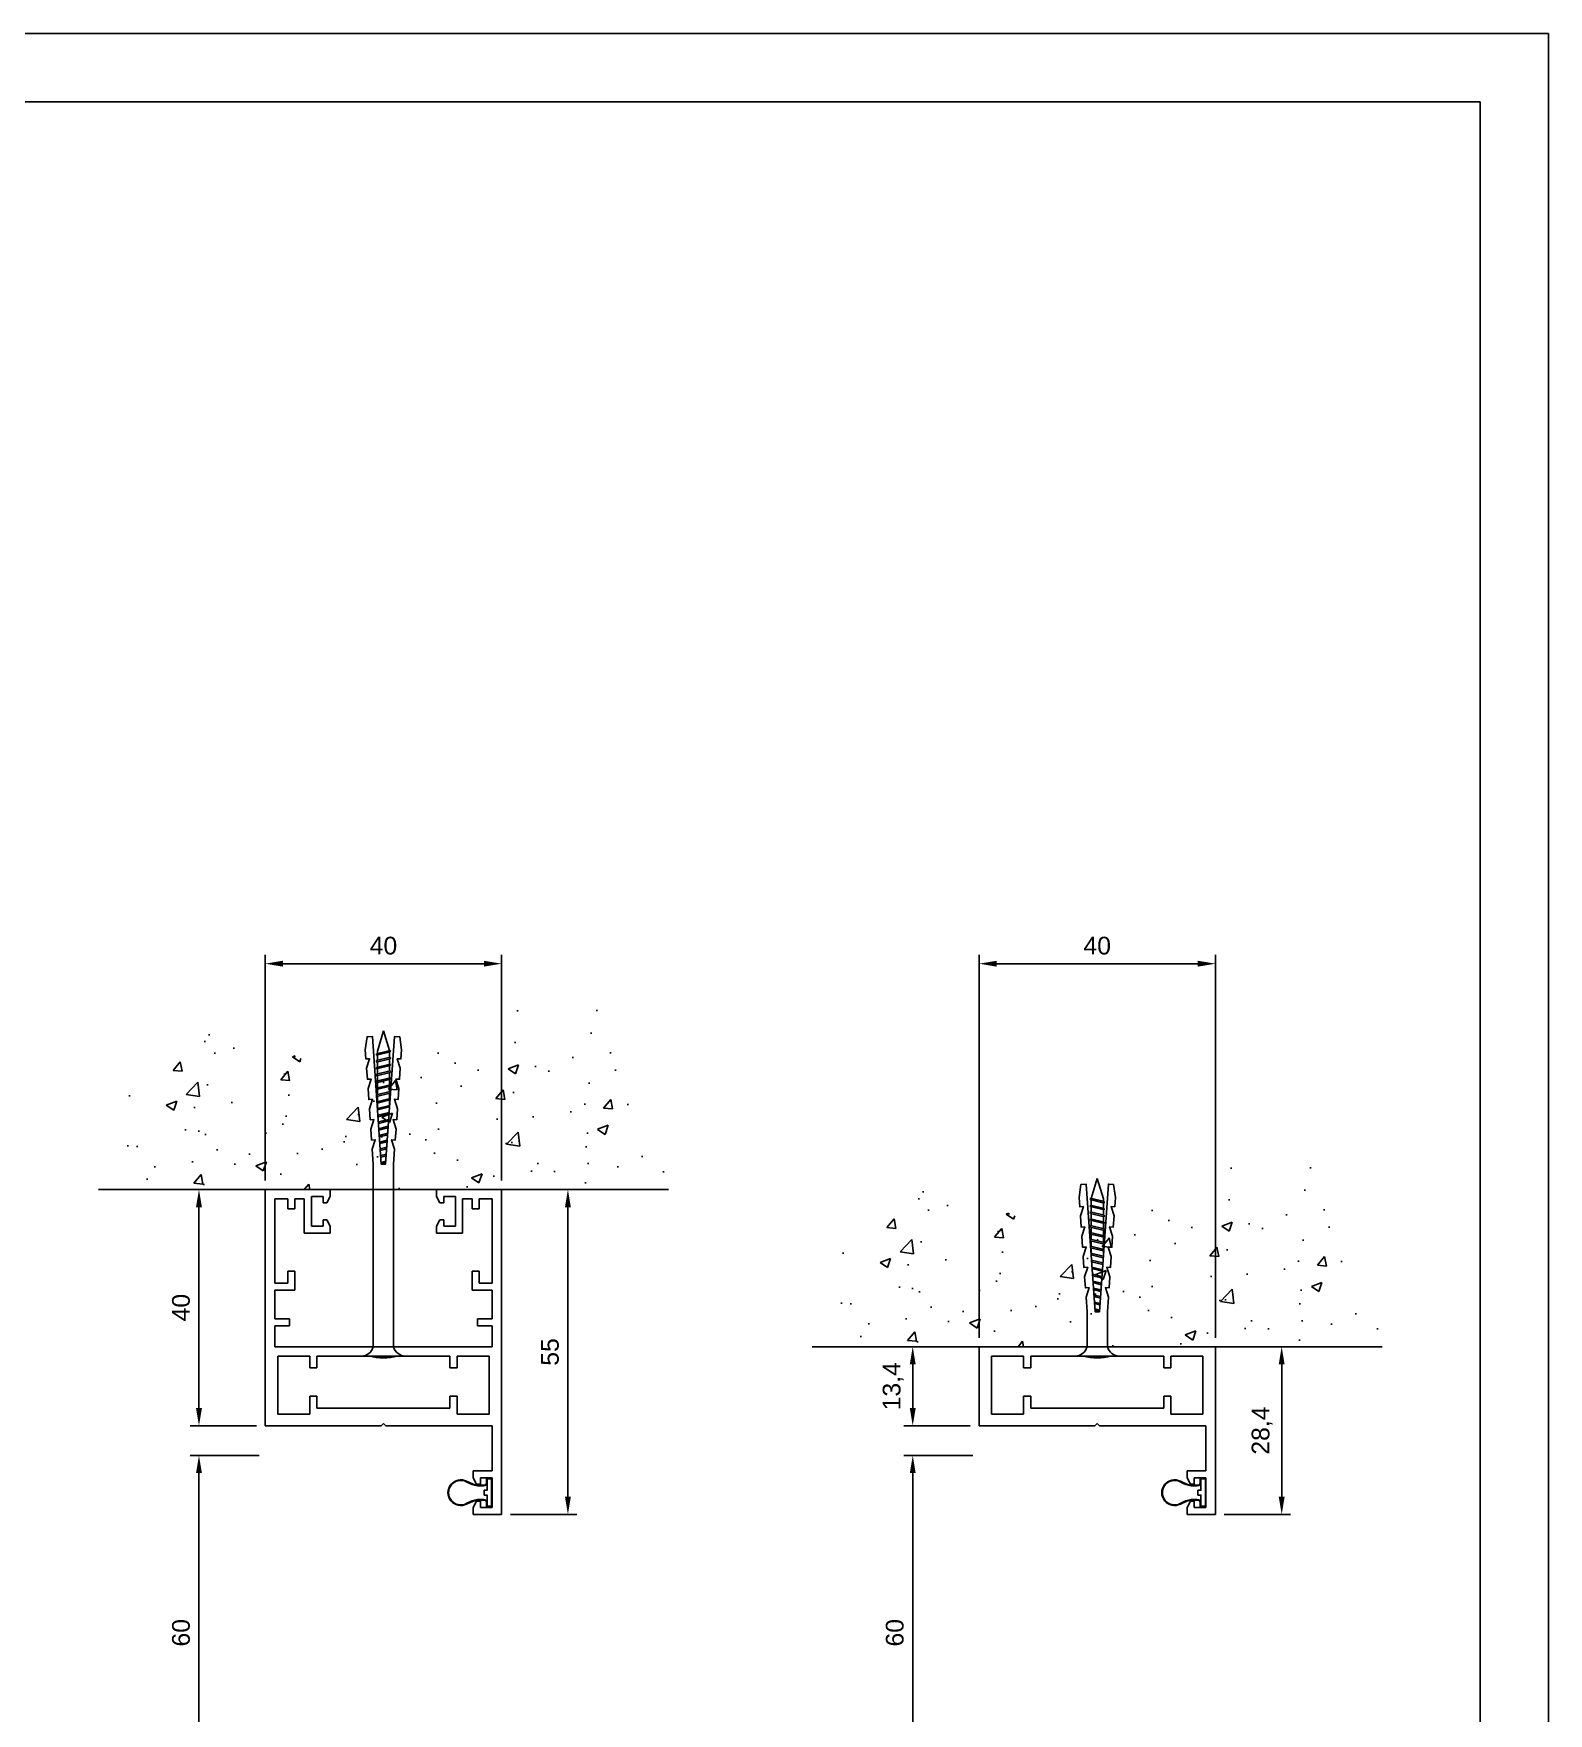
# Model space of a CAD drawing. Header units: millimetres. Extents: x 3290 to 5881, y 194 to 1035.
# Drawn here: x 5624.4 to 5880.8, y 751.2 to 1035.4 of the extents above; entities that cross this region are included whole.
import ezdxf

# ---------------------------------------------------------------- set-up
doc = ezdxf.new("R2010")
doc.units = ezdxf.units.MM
for name, color, linetype in [('Blocchi', 7, 'Continuous'), ('COMP', 41, 'Continuous'), ('quote', 3, 'Continuous')]:
    doc.layers.add(name, color=color, linetype=linetype)
doc.styles.get("Standard").update_dxf_attribs({"font": 'arial.ttf'})
doc.dimstyles.new('ISO-25$0', dxfattribs={"dimtxt": 3, "dimasz": 3, "dimexe": 1.5, "dimexo": 1.5, "dimgap": 1.5, "dimtad": 1, "dimtxsty": 'Standard', "dimcen": 2.5, "dimadec": 0, "dimazin": 0, "dimtfac": 1, "dimtmove": 0, "dimatfit": 3, "dimfxl": 1, "dimarcsym": 0})

# ---------------------------------------------------------------- blocks, each defined once
blk = doc.blocks.new('48750')
at = {"layer": 'COMP'}
for p, q in [((-3.8, 1.56), (-4.38, 1.84)), ((-1.46, 1.14), (-2.05, 1.14)), ((-4.38, -1.84), (-3.8, -1.56)), ((-2.05, -1.14), (-1.46, -1.14))]:
    blk.add_line(p, q, dxfattribs=at)
blk.add_lwpolyline([(-0.95, 1.75, -0.414214), (-1.45, 1.25), (-2.05, 1.25, -0.117054), (-3.75, 1.65), (-4.33, 1.94, 1.622467), (-4.33, -1.94), (-3.75, -1.65, -0.117054), (-2.05, -1.25), (-1.45, -1.25, -0.414214), (-0.95, -1.75), (-0.95, -2.41), (0, -2.41), (0, 2.41), (-0.95, 2.41)], format="xyb", close=True, dxfattribs=at)
blk.add_lwpolyline([(-0.1, 2.32), (-0.85, 2.32), (-0.85, 0.4), (-1.35, 0.4), (-1.35, -0.4), (-0.85, -0.4), (-0.85, -2.31), (-0.1, -2.31)], close=True, dxfattribs=at)
for centre, radius, start, end in [((-5.3, 0), 2.07, 63.2948, 296.7052), ((-2.05, 5.03), 3.89, 243.2948, 270), ((-1.46, 1.75), 0.61, 270, 0), ((-2.05, -5.03), 3.89, 90, 116.7052), ((-1.46, -1.75), 0.61, 0, 90)]:
    blk.add_arc(centre, radius, start, end, dxfattribs=at)
blk = doc.blocks.new('cassaporta Glass')
at = {"color": 4}
for p, q in [((20, 15), (15.2, 15)), ((15.2, 15), (15.2, 13.8)), ((20, -40), (20, 15)), ((15.2, 13.8), (15.77, 12.75)), ((15.77, 12.75), (16.4, 12.75)), ((16.4, 12.75), (16.4, 13.8)), ((16.4, 13.8), (18.4, 13.8)), ((18.4, 13.8), (18.4, 8.8)), ((15.77, 9.85), (15.2, 8.8)), ((15.2, 8.8), (15.2, 7.6)), ((16.4, 9.85), (15.77, 9.85)), ((16.4, 8.8), (16.4, 9.85)), ((18.4, 8.8), (16.4, 8.8)), ((15.2, 7.6), (18.4, 7.6)), ((18.4, 7.6), (18.4, 0)), ((-0.4, 0), (-20, 0)), ((-20, 0), (-20, -40)), ((-17.9, -11.8), (-17.9, -2)), ((-17.9, -2), (-12.45, -2)), ((-12.45, -2), (-12.45, -5)), ((0, -0.4), (-0.4, 0)), ((0.4, 0), (0, -0.4)), ((18.4, 0), (0.4, 0)), ((12.45, -5), (12.45, -2)), ((12.45, -2), (17.9, -2)), ((17.9, -2), (17.9, -11.8)), ((-12.45, -5), (-11.25, -5)), ((-11.25, -5), (-11.25, -3)), ((-11.25, -3), (11.25, -3)), ((11.25, -3), (11.25, -5)), ((11.25, -5), (12.45, -5)), ((-11.25, -9.8), (-12.45, -9.8)), ((-12.45, -9.8), (-12.45, -11.8)), ((-11.25, -11.8), (-11.25, -9.8)), ((12.45, -9.8), (11.25, -9.8)), ((11.25, -9.8), (11.25, -11.8)), ((12.45, -11.8), (12.45, -9.8)), ((-18.4, -16.9), (-18.4, -13.4)), ((-18.4, -13.4), (18.4, -13.4)), ((-12.45, -11.8), (-17.9, -11.8)), ((11.25, -11.8), (-11.25, -11.8)), ((17.9, -11.8), (12.45, -11.8)), ((18.4, -13.4), (18.4, -16.9)), ((-15.9, -16.9), (-18.4, -16.9)), ((-15.9, -18.1), (-15.9, -16.9)), ((18.4, -16.9), (15.9, -16.9)), ((15.9, -16.9), (15.9, -18.1)), ((-18.4, -22.95), (-18.4, -18.1)), ((-18.4, -18.1), (-15.9, -18.1)), ((15.9, -18.1), (18.4, -18.1)), ((18.4, -18.1), (18.4, -22.95)), ((-15, -22.95), (-18.4, -22.95)), ((-18.4, -38.4), (-18.4, -24.15)), ((-18.4, -24.15), (-16.2, -24.15)), ((-16.2, -24.15), (-16.2, -26.15)), ((-15, -26.15), (-15, -22.95)), ((18.4, -22.95), (15, -22.95)), ((15, -22.95), (15, -26.15)), ((16.2, -26.15), (16.2, -24.15)), ((16.2, -24.15), (18.4, -24.15)), ((18.4, -24.15), (18.4, -38.4)), ((-16.2, -26.15), (-15, -26.15)), ((15, -26.15), (16.2, -26.15)), ((-9, -32.6), (-13.4, -32.6)), ((-13.4, -32.6), (-13.4, -38.4)), ((-12.2, -38.8), (-12.2, -33.8)), ((-12.2, -33.8), (-10.2, -33.8)), ((-10.2, -33.8), (-10.2, -34.85)), ((-9.58, -34.85), (-9, -33.8)), ((-9, -33.8), (-9, -32.6)), ((13.4, -32.6), (9, -32.6)), ((9, -32.6), (9, -33.8)), ((9, -33.8), (9.57, -34.85)), ((10.2, -34.85), (10.2, -33.8)), ((10.2, -33.8), (12.2, -33.8)), ((12.2, -33.8), (12.2, -38.8)), ((13.4, -38.4), (13.4, -32.6)), ((-15, -36.7), (-16.2, -36.7)), ((-16.2, -36.7), (-16.2, -38.4)), ((-15, -38.4), (-15, -36.7)), ((-10.2, -34.85), (-9.58, -34.85)), ((9.57, -34.85), (10.2, -34.85)), ((16.2, -36.7), (15, -36.7)), ((15, -36.7), (15, -38.4)), ((16.2, -38.4), (16.2, -36.7)), ((-16.2, -38.4), (-18.4, -38.4)), ((-13.4, -38.4), (-15, -38.4)), ((-10.2, -38.8), (-12.2, -38.8)), ((-9.58, -37.75), (-10.2, -37.75)), ((-10.2, -37.75), (-10.2, -38.8)), ((-9, -38.8), (-9.58, -37.75)), ((-9, -40), (-9, -38.8)), ((9.57, -37.75), (9, -38.8)), ((9, -38.8), (9, -40)), ((10.2, -37.75), (9.57, -37.75)), ((10.2, -38.8), (10.2, -37.75)), ((12.2, -38.8), (10.2, -38.8)), ((15, -38.4), (13.4, -38.4)), ((18.4, -38.4), (16.2, -38.4)), ((-20, -40), (-9, -40)), ((9, -40), (20, -40))]:
    blk.add_line(p, q, dxfattribs=at)
blk = doc.blocks.new('tassello lungo')
at = {"color": 3}
blk.add_lwpolyline([(-1.72, 1.56), (1.72, 1.56), (1.72, 32.5), (1.89, 34.99), (1.38, 36.6), (2, 36.55), (2.13, 38.42), (1.62, 40.03), (2.24, 39.98), (2.37, 41.85), (1.86, 43.45), (2.48, 43.41), (2.61, 45.28), (2.1, 46.88), (2.72, 46.84), (2.85, 48.71), (2.34, 50.31), (2.96, 50.27), (3.07, 51.83), (2.76, 54.04), (1.88, 54.1), (0.37, 32.5), (-0.37, 32.5), (-1.88, 54.1), (-2.76, 54.04), (-3.07, 51.83), (-2.96, 50.27), (-2.34, 50.31), (-2.85, 48.71), (-2.72, 46.84), (-2.1, 46.88), (-2.61, 45.28), (-2.48, 43.41), (-1.86, 43.45), (-2.37, 41.85), (-2.24, 39.98), (-1.62, 40.03), (-2.13, 38.42), (-2, 36.55), (-1.38, 36.6), (-1.89, 34.99), (-1.72, 32.5)], close=True, dxfattribs=at)
at = {"color": 8}
for points in [[(-1.03, 51.61), (0, 55.04)], [(1.01, 51.69), (0, 55.04)], [(-1.16, 51.16), (1.16, 51.73)], [(-1.16, 50.91), (1.16, 51.47)], [(-1.03, 51.61), (-1.03, 51.19)], [(1.03, 51.44), (1.03, 50.54)], [(-1.16, 50), (1.16, 50.57)], [(-1.16, 49.75), (1.16, 50.31)], [(-1.16, 48.84), (1.16, 49.41)], [(-1.16, 48.58), (1.16, 49.15)], [(-1.03, 50.94), (-1.03, 50.03)], [(-1.03, 49.78), (-1.03, 48.87)], [(-1.03, 48.61), (-1.03, 47.71)], [(1.03, 50.28), (1.03, 49.38)], [(1.03, 49.12), (1.03, 48.22)], [(-1.16, 47.68), (1.16, 48.25)], [(-1.16, 47.42), (1.16, 47.99)], [(-1.16, 46.52), (1.16, 47.09)], [(-1.16, 46.26), (1.16, 46.83)], [(-1.16, 45.36), (1.16, 45.92)], [(-1.16, 45.1), (1.16, 45.67)], [(-1.03, 47.45), (-1.03, 46.55)], [(-1.03, 46.29), (-1.03, 45.39)], [(1.03, 47.96), (1.03, 47.05)], [(1.03, 46.8), (1.03, 45.89)], [(1.03, 45.64), (1.03, 44.73)], [(-1.16, 44.2), (1.16, 44.76)], [(-1.16, 43.94), (1.16, 44.51)], [(-1.11, 43.05), (1.15, 43.6)], [(-1.09, 42.8), (1.13, 43.34)], [(-1.03, 45.13), (-1.03, 44.23)], [(-1.03, 43.97), (-1.03, 43.07)], [(-1.03, 42.81), (-1.03, 41.93)], [(1.03, 44.48), (1.03, 43.57)], [(1.03, 43.32), (1.03, 42.41)], [(-1.03, 41.91), (1.07, 42.42)], [(-1.01, 41.66), (1.05, 42.16)], [(-0.95, 40.77), (0.98, 41.24)], [(-0.93, 40.51), (0.96, 40.98)], [(-0.87, 39.63), (0.9, 40.06)], [(-0.85, 39.37), (0.88, 39.8)], [(1.03, 42.15), (1.03, 41.93)], [(-0.79, 38.48), (0.82, 38.88)], [(-0.77, 38.23), (0.8, 38.62)], [(-0.71, 37.34), (0.74, 37.7)], [(-0.69, 37.09), (0.72, 37.43)], [(-0.63, 36.2), (0.65, 36.52)], [(-0.61, 35.95), (0.63, 36.25)], [(-0.55, 35.06), (0.57, 35.33)], [(-0.53, 34.81), (0.55, 35.07)], [(-0.47, 33.92), (0.49, 34.15)], [(-0.45, 33.67), (0.47, 33.89)], [(-0.39, 32.78), (0.4, 32.97)], [(-0.37, 32.53), (0.39, 32.71)]]:
    blk.add_lwpolyline(points, dxfattribs=at)
for points in [[(-1.16, 51.16, 0.243659), (-1.16, 50.91)], [(1.16, 51.47, 0.243659), (1.16, 51.73)], [(-1.16, 50, 0.243659), (-1.16, 49.75)], [(-1.16, 48.84, 0.243659), (-1.16, 48.58)], [(1.16, 50.31, 0.243659), (1.16, 50.57)], [(1.16, 49.15, 0.243659), (1.16, 49.41)], [(-1.16, 47.68, 0.243659), (-1.16, 47.42)], [(-1.16, 46.52, 0.243659), (-1.16, 46.26)], [(1.16, 47.99, 0.243659), (1.16, 48.25)], [(1.16, 46.83, 0.243659), (1.16, 47.09)], [(1.16, 45.67, 0.243659), (1.16, 45.92)], [(-1.16, 45.36, 0.243659), (-1.16, 45.1)], [(-1.16, 44.2, 0.243659), (-1.16, 43.94)], [(1.16, 44.51, 0.243659), (1.16, 44.76)]]:
    blk.add_lwpolyline(points, format="xyb", dxfattribs=at)
at = {"color": 3}
blk.add_lwpolyline([(-3.75, 0), (3.75, 0, -0.340122), (1.72, 1.56), (-1.72, 1.56, -0.340122)], format="xyb", close=True, dxfattribs=at)
blk.add_lwpolyline([(-2.34, 0, 0.133333), (2.34, 0)], format="xyb", dxfattribs=at)
blk = doc.blocks.new('tassello')
at = {"color": 3}
blk.add_lwpolyline([(3, 0), (-3, 0, -0.340122), (-1.38, -1.25), (1.38, -1.25, -0.340122)], format="xyb", close=True, dxfattribs=at)
blk.add_lwpolyline([(1.87, 0, 0.133333), (-1.88, 0)], format="xyb", dxfattribs=at)
blk.add_lwpolyline([(1.38, -1.25), (-1.38, -1.25), (-1.38, -6), (-1.51, -8), (-1.1, -9.28), (-1.6, -9.24), (-1.71, -10.74), (-1.29, -12.02), (-1.79, -11.99), (-1.9, -13.48), (-1.49, -14.76), (-1.99, -14.73), (-2.09, -16.23), (-1.68, -17.51), (-2.18, -17.47), (-2.28, -18.97), (-1.87, -20.25), (-2.37, -20.22), (-2.46, -21.46), (-2.2, -23.23), (-1.51, -23.28), (-0.3, -6), (0.3, -6), (1.51, -23.28), (2.2, -23.23), (2.46, -21.46), (2.37, -20.22), (1.87, -20.25), (2.28, -18.97), (2.18, -17.47), (1.68, -17.51), (2.09, -16.23), (1.99, -14.73), (1.49, -14.76), (1.9, -13.48), (1.79, -11.99), (1.29, -12.02), (1.71, -10.74), (1.6, -9.24), (1.1, -9.28), (1.51, -8), (1.38, -6)], close=True, dxfattribs=at)
at = {"color": 8}
for points in [[(0.31, -6.22), (-0.32, -6.38)], [(0.3, -6.02), (-0.31, -6.17)], [(0.5, -8.96), (-0.52, -9.21)], [(0.49, -8.76), (-0.51, -9)], [(0.44, -8.05), (-0.46, -8.27)], [(0.43, -7.85), (-0.44, -8.06)], [(0.38, -7.14), (-0.39, -7.32)], [(0.36, -6.93), (-0.38, -7.11)], [(0.63, -10.79), (-0.65, -11.1)], [(0.62, -10.59), (-0.64, -10.89)], [(0.57, -9.87), (-0.59, -10.16)], [(0.55, -9.67), (-0.57, -9.95)], [(0.82, -13.53), (-0.85, -13.94)], [(0.81, -13.32), (-0.84, -13.73)], [(-0.82, -13.72), (-0.82, -13.55)], [(0.76, -12.61), (-0.79, -12.99)], [(0.75, -12.41), (-0.77, -12.78)], [(0.7, -11.7), (-0.72, -12.05)], [(0.68, -11.5), (-0.71, -11.84)], [(0.83, -14.25), (0.83, -13.55)], [(0.92, -15.36), (-0.93, -15.81)], [(0.89, -14.44), (-0.92, -14.88)], [(0.92, -15.15), (-0.93, -15.61)], [(0.87, -14.24), (-0.9, -14.67)], [(-0.82, -14.65), (-0.82, -13.93)], [(-0.82, -15.58), (-0.82, -14.86)], [(-0.82, -16.51), (-0.82, -15.79)], [(0.83, -15.18), (0.83, -14.45)], [(0.83, -16.11), (0.83, -15.38)], [(0.92, -16.29), (-0.93, -16.74)], [(0.92, -17.22), (-0.93, -17.67)], [(0.92, -18.14), (-0.93, -18.6)], [(0.92, -16.08), (-0.93, -16.53)], [(0.92, -17.01), (-0.93, -17.46)], [(0.92, -17.94), (-0.93, -18.39)], [(-0.82, -17.44), (-0.82, -16.72)], [(-0.82, -18.37), (-0.82, -17.64)], [(0.83, -17.03), (0.83, -16.31)], [(0.83, -17.96), (0.83, -17.24)], [(0.83, -18.89), (0.83, -18.17)], [(0.92, -19.07), (-0.93, -19.53)], [(0.92, -20), (-0.93, -20.45)], [(0.92, -18.87), (-0.93, -19.32)], [(0.92, -19.8), (-0.93, -20.25)], [(-0.82, -19.3), (-0.82, -18.57)], [(-0.82, -20.22), (-0.82, -19.5)], [(-0.82, -21.15), (-0.82, -20.43)], [(0.83, -19.82), (0.83, -19.1)], [(0.83, -20.75), (0.83, -20.03)], [(0.92, -20.93), (-0.93, -21.38)], [(0.92, -20.72), (-0.93, -21.18)], [(-0.8, -21.35), (0, -24.04)], [(0.83, -21.29), (0, -24.04)], [(0.83, -21.29), (0.83, -20.95)]]:
    blk.add_lwpolyline(points, dxfattribs=at)
for points in [[(-0.93, -15.61, 0.243659), (-0.93, -15.81)], [(0.92, -15.36, 0.243659), (0.92, -15.15)], [(-0.93, -16.53, 0.243659), (-0.93, -16.74)], [(-0.93, -17.46, 0.243659), (-0.93, -17.67)], [(0.92, -16.29, 0.243659), (0.92, -16.08)], [(0.92, -17.22, 0.243659), (0.92, -17.01)], [(0.92, -18.14, 0.243659), (0.92, -17.94)], [(-0.93, -18.39, 0.243659), (-0.93, -18.6)], [(-0.93, -19.32, 0.243659), (-0.93, -19.53)], [(-0.93, -20.25, 0.243659), (-0.93, -20.45)], [(0.92, -19.07, 0.243659), (0.92, -18.87)], [(0.92, -20, 0.243659), (0.92, -19.8)], [(-0.93, -21.18, 0.243659), (-0.93, -21.38)], [(0.92, -20.93, 0.243659), (0.92, -20.72)]]:
    blk.add_lwpolyline(points, format="xyb", dxfattribs=at)
blk = doc.blocks.new('Cartiglio A3')
at = {"color": 6}
for points in [[(0, 726.876), (0, 0), (1034.376, 0), (1034.376, 726.876)], [(10, 716.876), (10, 10), (1024.376, 10), (1024.376, 716.876)]]:
    blk.add_lwpolyline(points, close=True, dxfattribs=at)
blk = doc.blocks.new('*D132')
at = {"layer": 'Defpoints', "color": 0, "transparency": 16777216}
for p in [(5652.43, 839.89), (5663.65, 839.89), (5663.65, 799.89)]:
    blk.add_point(p, dxfattribs=at)
at = {"layer": 'quote', "color": 0, "lineweight": -2, "transparency": 16777216}
for p, q in [((5662.15, 839.89), (5650.93, 839.89)), ((5652.43, 802.89), (5652.43, 836.89)), ((5662.15, 799.89), (5650.93, 799.89))]:
    blk.add_line(p, q, dxfattribs=at)
at = {"layer": 'quote', "color": 0, "transparency": 16777216}
for points in [[(5651.93, 836.89), (5652.93, 836.89), (5652.43, 839.89)], [(5651.93, 802.89), (5652.93, 802.89), (5652.43, 799.89)]]:
    blk.add_solid(points, dxfattribs=at)
at = {"layer": 'quote', "color": 0, "transparency": 16777216, "insert": (5649.4, 819.89), "char_height": 3, "attachment_point": 5, "rotation": 90}
blk.add_mtext('40', dxfattribs=at)
blk = doc.blocks.new('*D101')
at = {"layer": 'Defpoints', "color": 0, "transparency": 16777216}
for p in [(5703.65, 839.89), (5714.87, 839.89), (5703.65, 784.89)]:
    blk.add_point(p, dxfattribs=at)
at = {"layer": 'quote', "color": 0, "lineweight": -2, "transparency": 16777216}
for p, q in [((5705.15, 839.89), (5716.37, 839.89)), ((5714.87, 787.89), (5714.87, 836.89)), ((5705.15, 784.89), (5716.37, 784.89))]:
    blk.add_line(p, q, dxfattribs=at)
at = {"layer": 'quote', "color": 0, "transparency": 16777216}
for points in [[(5714.37, 836.89), (5715.37, 836.89), (5714.87, 839.89)], [(5714.37, 787.89), (5715.37, 787.89), (5714.87, 784.89)]]:
    blk.add_solid(points, dxfattribs=at)
at = {"layer": 'quote', "color": 0, "transparency": 16777216, "insert": (5711.84, 812.39), "char_height": 3, "attachment_point": 5, "rotation": 90}
blk.add_mtext('55', dxfattribs=at)
blk = doc.blocks.new('*D102')
at = {"layer": 'Defpoints', "color": 0, "transparency": 16777216}
for p in [(5663.65, 878.08), (5663.65, 839.89), (5703.65, 839.89)]:
    blk.add_point(p, dxfattribs=at)
at = {"layer": 'quote', "color": 0, "lineweight": -2, "transparency": 16777216}
for p, q in [((5663.65, 841.39), (5663.65, 879.58)), ((5703.65, 841.39), (5703.65, 879.58)), ((5700.65, 878.08), (5666.65, 878.08))]:
    blk.add_line(p, q, dxfattribs=at)
at = {"layer": 'quote', "color": 0, "transparency": 16777216}
for points in [[(5666.65, 878.58), (5666.65, 877.58), (5663.65, 878.08)], [(5700.65, 878.58), (5700.65, 877.58), (5703.65, 878.08)]]:
    blk.add_solid(points, dxfattribs=at)
at = {"layer": 'quote', "color": 0, "transparency": 16777216, "insert": (5683.65, 881.12), "char_height": 3, "attachment_point": 5}
blk.add_mtext('40', dxfattribs=at)
blk = doc.blocks.new('*D103')
at = {"layer": 'Defpoints', "color": 0, "transparency": 16777216}
for p in [(5773.23, 813.29), (5773.23, 813.29), (5784.45, 799.89)]:
    blk.add_point(p, dxfattribs=at)
at = {"layer": 'quote', "color": 0, "lineweight": -2, "transparency": 16777216}
for p, q in [((5773.23, 802.89), (5773.23, 810.29)), ((5782.95, 799.89), (5771.73, 799.89))]:
    blk.add_line(p, q, dxfattribs=at)
at = {"layer": 'quote', "color": 0, "transparency": 16777216}
for points in [[(5772.73, 810.29), (5773.73, 810.29), (5773.23, 813.29)], [(5772.73, 802.89), (5773.73, 802.89), (5773.23, 799.89)]]:
    blk.add_solid(points, dxfattribs=at)
at = {"layer": 'quote', "color": 0, "transparency": 16777216, "insert": (5769.93, 806.59), "char_height": 3, "attachment_point": 5, "rotation": 90}
blk.add_mtext('13,4', dxfattribs=at)
blk = doc.blocks.new('*D104')
at = {"layer": 'Defpoints', "color": 0, "transparency": 16777216}
for p in [(5835.67, 813.29), (5835.67, 813.29), (5824.45, 784.89)]:
    blk.add_point(p, dxfattribs=at)
at = {"layer": 'quote', "color": 0, "lineweight": -2, "transparency": 16777216}
for p, q in [((5835.67, 787.89), (5835.67, 810.29)), ((5825.95, 784.89), (5837.17, 784.89))]:
    blk.add_line(p, q, dxfattribs=at)
at = {"layer": 'quote', "color": 0, "transparency": 16777216}
for points in [[(5835.17, 810.29), (5836.17, 810.29), (5835.67, 813.29)], [(5835.17, 787.89), (5836.17, 787.89), (5835.67, 784.89)]]:
    blk.add_solid(points, dxfattribs=at)
at = {"layer": 'quote', "color": 0, "transparency": 16777216, "insert": (5832.37, 799.09), "char_height": 3, "attachment_point": 5, "rotation": 90}
blk.add_mtext('28,4', dxfattribs=at)
blk = doc.blocks.new('*D105')
at = {"layer": 'Defpoints', "color": 0, "transparency": 16777216}
for p in [(5784.45, 878.08), (5784.45, 813.29), (5824.45, 813.29)]:
    blk.add_point(p, dxfattribs=at)
at = {"layer": 'quote', "color": 0, "lineweight": -2, "transparency": 16777216}
for p, q in [((5784.45, 814.79), (5784.45, 879.58)), ((5824.45, 814.79), (5824.45, 879.58)), ((5821.45, 878.08), (5787.45, 878.08))]:
    blk.add_line(p, q, dxfattribs=at)
at = {"layer": 'quote', "color": 0, "transparency": 16777216}
for points in [[(5787.45, 878.58), (5787.45, 877.58), (5784.45, 878.08)], [(5821.45, 878.58), (5821.45, 877.58), (5824.45, 878.08)]]:
    blk.add_solid(points, dxfattribs=at)
at = {"layer": 'quote', "color": 0, "transparency": 16777216, "insert": (5804.45, 881.12), "char_height": 3, "attachment_point": 5}
blk.add_mtext('40', dxfattribs=at)
blk = doc.blocks.new('*D121')
at = {"layer": 'Defpoints', "color": 0, "transparency": 16777216}
for p in [(5664.12, 794.89), (5652.43, 734.89), (5664.15, 734.89)]:
    blk.add_point(p, dxfattribs=at)
at = {"layer": 'quote', "color": 0, "lineweight": -2, "transparency": 16777216}
for p, q in [((5662.62, 794.89), (5650.93, 794.89)), ((5652.43, 791.89), (5652.43, 737.89)), ((5662.65, 734.89), (5650.93, 734.89))]:
    blk.add_line(p, q, dxfattribs=at)
at = {"layer": 'quote', "color": 0, "transparency": 16777216}
for points in [[(5651.93, 791.89), (5652.93, 791.89), (5652.43, 794.89)], [(5651.93, 737.89), (5652.93, 737.89), (5652.43, 734.89)]]:
    blk.add_solid(points, dxfattribs=at)
at = {"layer": 'quote', "color": 0, "transparency": 16777216, "insert": (5649.4, 764.89), "char_height": 3, "attachment_point": 5, "rotation": 90}
blk.add_mtext('60', dxfattribs=at)
blk = doc.blocks.new('*D124')
at = {"layer": 'Defpoints', "color": 0, "transparency": 16777216}
for p in [(5784.92, 794.89), (5773.23, 734.89), (5784.95, 734.89)]:
    blk.add_point(p, dxfattribs=at)
at = {"layer": 'quote', "color": 0, "lineweight": -2, "transparency": 16777216}
for p, q in [((5783.42, 794.89), (5771.73, 794.89)), ((5773.23, 791.89), (5773.23, 737.89)), ((5783.45, 734.89), (5771.73, 734.89))]:
    blk.add_line(p, q, dxfattribs=at)
at = {"layer": 'quote', "color": 0, "transparency": 16777216}
for points in [[(5772.73, 791.89), (5773.73, 791.89), (5773.23, 794.89)], [(5772.73, 737.89), (5773.73, 737.89), (5773.23, 734.89)]]:
    blk.add_solid(points, dxfattribs=at)
at = {"layer": 'quote', "color": 0, "transparency": 16777216, "insert": (5770.2, 764.89), "char_height": 3, "attachment_point": 5, "rotation": 90}
blk.add_mtext('60', dxfattribs=at)

msp = doc.modelspace()

# ---------------------------------------------------------------- hatches: boundary and pattern name
h = msp.add_hatch()
h.set_pattern_fill('AR-CONC', color=256, scale=0.1)
h.set_pattern_definition([(50, (3198.942, -730.254), (18.21847, -1.59391), [1.905, -20.955]), (355, (3198.942, -730.254), (-3.52434, 19.10568), [1.524, -16.76406]), (100.45144, (3200.46, -730.386), (14.69412, 17.51178), [1.619, -17.80902]), (46.1842, (3198.942, -725.174), (27.1079, -4.20423), [2.8575, -31.4325]), (96.6356, (3201.2, -725.524), (23.74041, 24.74261), [2.4285, -26.71356]), (351.1842, (3198.942, -725.174), (23.74041, 24.7426), [2.286, -25.14597]), (21, (3201.482, -726.444), (15.16144, -10.22652), [1.905, -20.955]), (326, (3201.482, -726.444), (6.1802, 18.4188), [1.524, -16.764]), (71.45144, (3202.746, -727.296), (21.34164, 8.19228), [1.619, -17.80899]), (37.5, (3198.942, -730.2535), (0.30886, 8.455504), [0, -16.5608, 0, -17.018, 0, -16.8275]), (7.5, (3198.942, -730.2535), (6.681966, 10.018057), [0, -9.7028, 0, -16.1798, 0, -6.4135]), (327.5, (3193.278, -730.2535), (13.55906, -0.572874), [0, -6.35, 0, -19.812, 0, -26.289]), (317.5, (3190.738, -730.254), (14.81292, 2.54265), [0, -8.255, 0, -13.1572, 0, -18.669])])
edge = h.paths.add_edge_path()
edge.add_spline(control_points=[(5683.652, 859.975), (5696.096, 862.304), (5721.116, 886.25), (5728.253, 855.484), (5731.87, 839.888)], knot_values=[66.530225, 66.530225, 66.530225, 66.530225, 101.7331283, 137.9242459, 137.9242459, 137.9242459, 137.9242459], degree=3, periodic=0)
edge.add_line((5731.87, 839.888), (5683.652, 839.888))
edge.add_line((5683.652, 839.888), (5683.652, 859.975))
edge = h.paths.add_edge_path()
edge.add_line((5683.652, 839.888), (5635.433, 839.888))
edge.add_spline(control_points=[(5635.433, 839.888), (5639.767, 854.4), (5647.545, 880.447), (5670.079, 858.863), (5681.634, 859.597), (5683.652, 859.975)], knot_values=[0, 0, 0, 0, 33.8878528, 60.8233097, 66.530225, 66.530225, 66.530225, 66.530225], degree=3, periodic=0)
edge.add_line((5683.652, 859.975), (5683.652, 839.888))
h = msp.add_hatch()
h.set_pattern_fill('AR-CONC', color=256, scale=0.1)
h.set_pattern_definition([(50, (3319.742, -756.854), (18.21847, -1.59391), [1.905, -20.955]), (355, (3319.742, -756.854), (-3.52434, 19.10568), [1.524, -16.76406]), (100.45144, (3321.26, -756.986), (14.69412, 17.51178), [1.619, -17.80902]), (46.1842, (3319.742, -751.774), (27.1079, -4.20423), [2.8575, -31.4325]), (96.6356, (3322, -752.124), (23.74041, 24.74261), [2.4285, -26.71356]), (351.1842, (3319.742, -751.774), (23.74041, 24.7426), [2.286, -25.14597]), (21, (3322.282, -753.044), (15.16144, -10.22652), [1.905, -20.955]), (326, (3322.282, -753.044), (6.1802, 18.4188), [1.524, -16.764]), (71.45144, (3323.546, -753.896), (21.34164, 8.19228), [1.619, -17.80899]), (37.5, (3319.742, -756.8535), (0.30886, 8.455504), [0, -16.5608, 0, -17.018, 0, -16.8275]), (7.5, (3319.742, -756.8535), (6.681966, 10.018057), [0, -9.7028, 0, -16.1798, 0, -6.4135]), (327.5, (3314.078, -756.8535), (13.55906, -0.572874), [0, -6.35, 0, -19.812, 0, -26.289]), (317.5, (3311.538, -756.854), (14.81292, 2.54265), [0, -8.255, 0, -13.1572, 0, -18.669])])
edge = h.paths.add_edge_path()
edge.add_spline(control_points=[(5804.452, 833.375), (5816.896, 835.704), (5841.916, 859.65), (5849.053, 828.884), (5852.67, 813.288)], knot_values=[66.530225, 66.530225, 66.530225, 66.530225, 101.7331283, 137.9242459, 137.9242459, 137.9242459, 137.9242459], degree=3, periodic=0)
edge.add_line((5852.67, 813.288), (5804.452, 813.288))
edge.add_line((5804.452, 813.288), (5804.452, 833.375))
edge = h.paths.add_edge_path()
edge.add_line((5804.452, 813.288), (5756.233, 813.288))
edge.add_spline(control_points=[(5756.233, 813.288), (5760.567, 827.8), (5768.345, 853.847), (5790.879, 832.263), (5802.434, 832.997), (5804.452, 833.375)], knot_values=[0, 0, 0, 0, 33.8878528, 60.8233097, 66.530225, 66.530225, 66.530225, 66.530225], degree=3, periodic=0)
edge.add_line((5804.452, 833.375), (5804.452, 813.288))

# ---------------------------------------------------------------- linework, layer by layer
for p, q in [((5635.433, 839.888), (5731.87, 839.888)), ((5756.233, 813.288), (5852.67, 813.288))]:
    msp.add_line(p, q)
at = {"color": 4}
for p, q in [((5784.452, 813.288), (5824.452, 813.288)), ((5784.452, 799.888), (5784.452, 813.288)), ((5824.452, 813.288), (5824.452, 784.888)), ((5786.552, 811.688), (5786.552, 801.888)), ((5792.002, 811.688), (5786.552, 811.688)), ((5792.002, 809.688), (5792.002, 811.688)), ((5815.702, 811.688), (5793.202, 811.688)), ((5793.202, 811.688), (5793.202, 809.688)), ((5815.702, 809.688), (5815.702, 811.688)), ((5822.352, 811.688), (5816.902, 811.688)), ((5816.902, 811.688), (5816.902, 809.688)), ((5822.352, 801.888), (5822.352, 811.688)), ((5793.202, 809.688), (5792.002, 809.688)), ((5816.902, 809.688), (5815.702, 809.688)), ((5792.002, 801.888), (5792.002, 804.888)), ((5792.002, 804.888), (5793.202, 804.888)), ((5793.202, 804.888), (5793.202, 802.888)), ((5815.702, 802.888), (5815.702, 804.888)), ((5815.702, 804.888), (5816.902, 804.888)), ((5816.902, 804.888), (5816.902, 801.888)), ((5786.552, 801.888), (5792.002, 801.888)), ((5793.202, 802.888), (5815.702, 802.888)), ((5816.902, 801.888), (5822.352, 801.888)), ((5804.052, 799.888), (5784.452, 799.888)), ((5804.452, 800.288), (5804.052, 799.888)), ((5804.852, 799.888), (5804.452, 800.288)), ((5822.852, 799.888), (5804.852, 799.888)), ((5822.852, 792.288), (5822.852, 799.888)), ((5819.652, 791.088), (5819.652, 792.288)), ((5819.652, 792.288), (5822.852, 792.288)), ((5820.227, 790.038), (5819.652, 791.088)), ((5822.852, 791.088), (5820.852, 791.088)), ((5820.852, 791.088), (5820.852, 790.038)), ((5822.852, 786.088), (5822.852, 791.088)), ((5820.852, 790.038), (5820.227, 790.038)), ((5819.652, 786.088), (5820.227, 787.138)), ((5819.652, 784.888), (5819.652, 786.088)), ((5824.452, 784.888), (5819.652, 784.888)), ((5820.227, 787.138), (5820.852, 787.138)), ((5820.852, 787.138), (5820.852, 786.088)), ((5820.852, 786.088), (5822.852, 786.088))]:
    msp.add_line(p, q, dxfattribs=at)

# ---------------------------------------------------------------- block references
at = {"xscale": 1.15700614685312, "yscale": 1.15700614685312, "zscale": 1.15700614685312}
msp.add_blockref('Cartiglio A3', (4684.034, 194.435), dxfattribs=at)
at = {"layer": 'Blocchi'}
for name, p in [('tassello lungo', (5683.652, 811.688)), ('48750', (5702.052, 788.588)), ('48750', (5822.852, 788.588))]:
    msp.add_blockref(name, p, dxfattribs=at)
at = {"layer": 'Blocchi', "xscale": -1.25, "yscale": 1.25, "zscale": 1.25, "rotation": 180}
msp.add_blockref('tassello', (5804.452, 811.688), dxfattribs=at)
at = {"layer": 'Blocchi', "xscale": -1, "rotation": 180}
msp.add_blockref('cassaporta Glass', (5683.652, 799.888), dxfattribs=at)

# ---------------------------------------------------------------- dimensions: what is measured, and where the dimension line sits
at = {"layer": 'quote'}
dim = msp.add_linear_dim(base=(5663.652, 878.085), p1=(5703.652, 839.888), p2=(5663.652, 839.888), dimstyle='ISO-25$0', dxfattribs=at)
dim.commit()
dim.dimension.update_dxf_attribs({"geometry": '*D102', "text_midpoint": (5683.652, 878.085), "dimtype": 160})
dim = msp.add_linear_dim(base=(5784.452, 878.085), p1=(5824.452, 813.288), p2=(5784.452, 813.288), dimstyle='ISO-25$0', dxfattribs=at)
dim.commit()
dim.dimension.update_dxf_attribs({"geometry": '*D105', "text_midpoint": (5804.452, 881.116)})
for base, p1, p2, picture, middle in [((5652.434, 839.888), (5663.652, 799.888), (5663.652, 839.888), '*D132', (5649.402, 819.888)), ((5714.869, 839.888), (5703.652, 784.888), (5703.652, 839.888), '*D101', (5711.844, 812.388)), ((5773.234, 813.288), (5784.452, 799.888), (5773.234, 813.288), '*D103', (5769.931, 806.588)), ((5835.669, 813.288), (5824.452, 784.888), (5835.669, 813.288), '*D104', (5832.367, 799.088)), ((5652.434, 734.888), (5664.116, 794.888), (5664.152, 734.888), '*D121', (5649.402, 764.888)), ((5773.234, 734.888), (5784.916, 794.888), (5784.952, 734.888), '*D124', (5770.202, 764.888))]:
    dim = msp.add_linear_dim(base=base, p1=p1, p2=p2, angle=90, dimstyle='ISO-25$0', dxfattribs=at)
    dim.commit()
    dim.dimension.update_dxf_attribs({"geometry": picture, "text_midpoint": middle})

doc.saveas('drawing.dxf')
